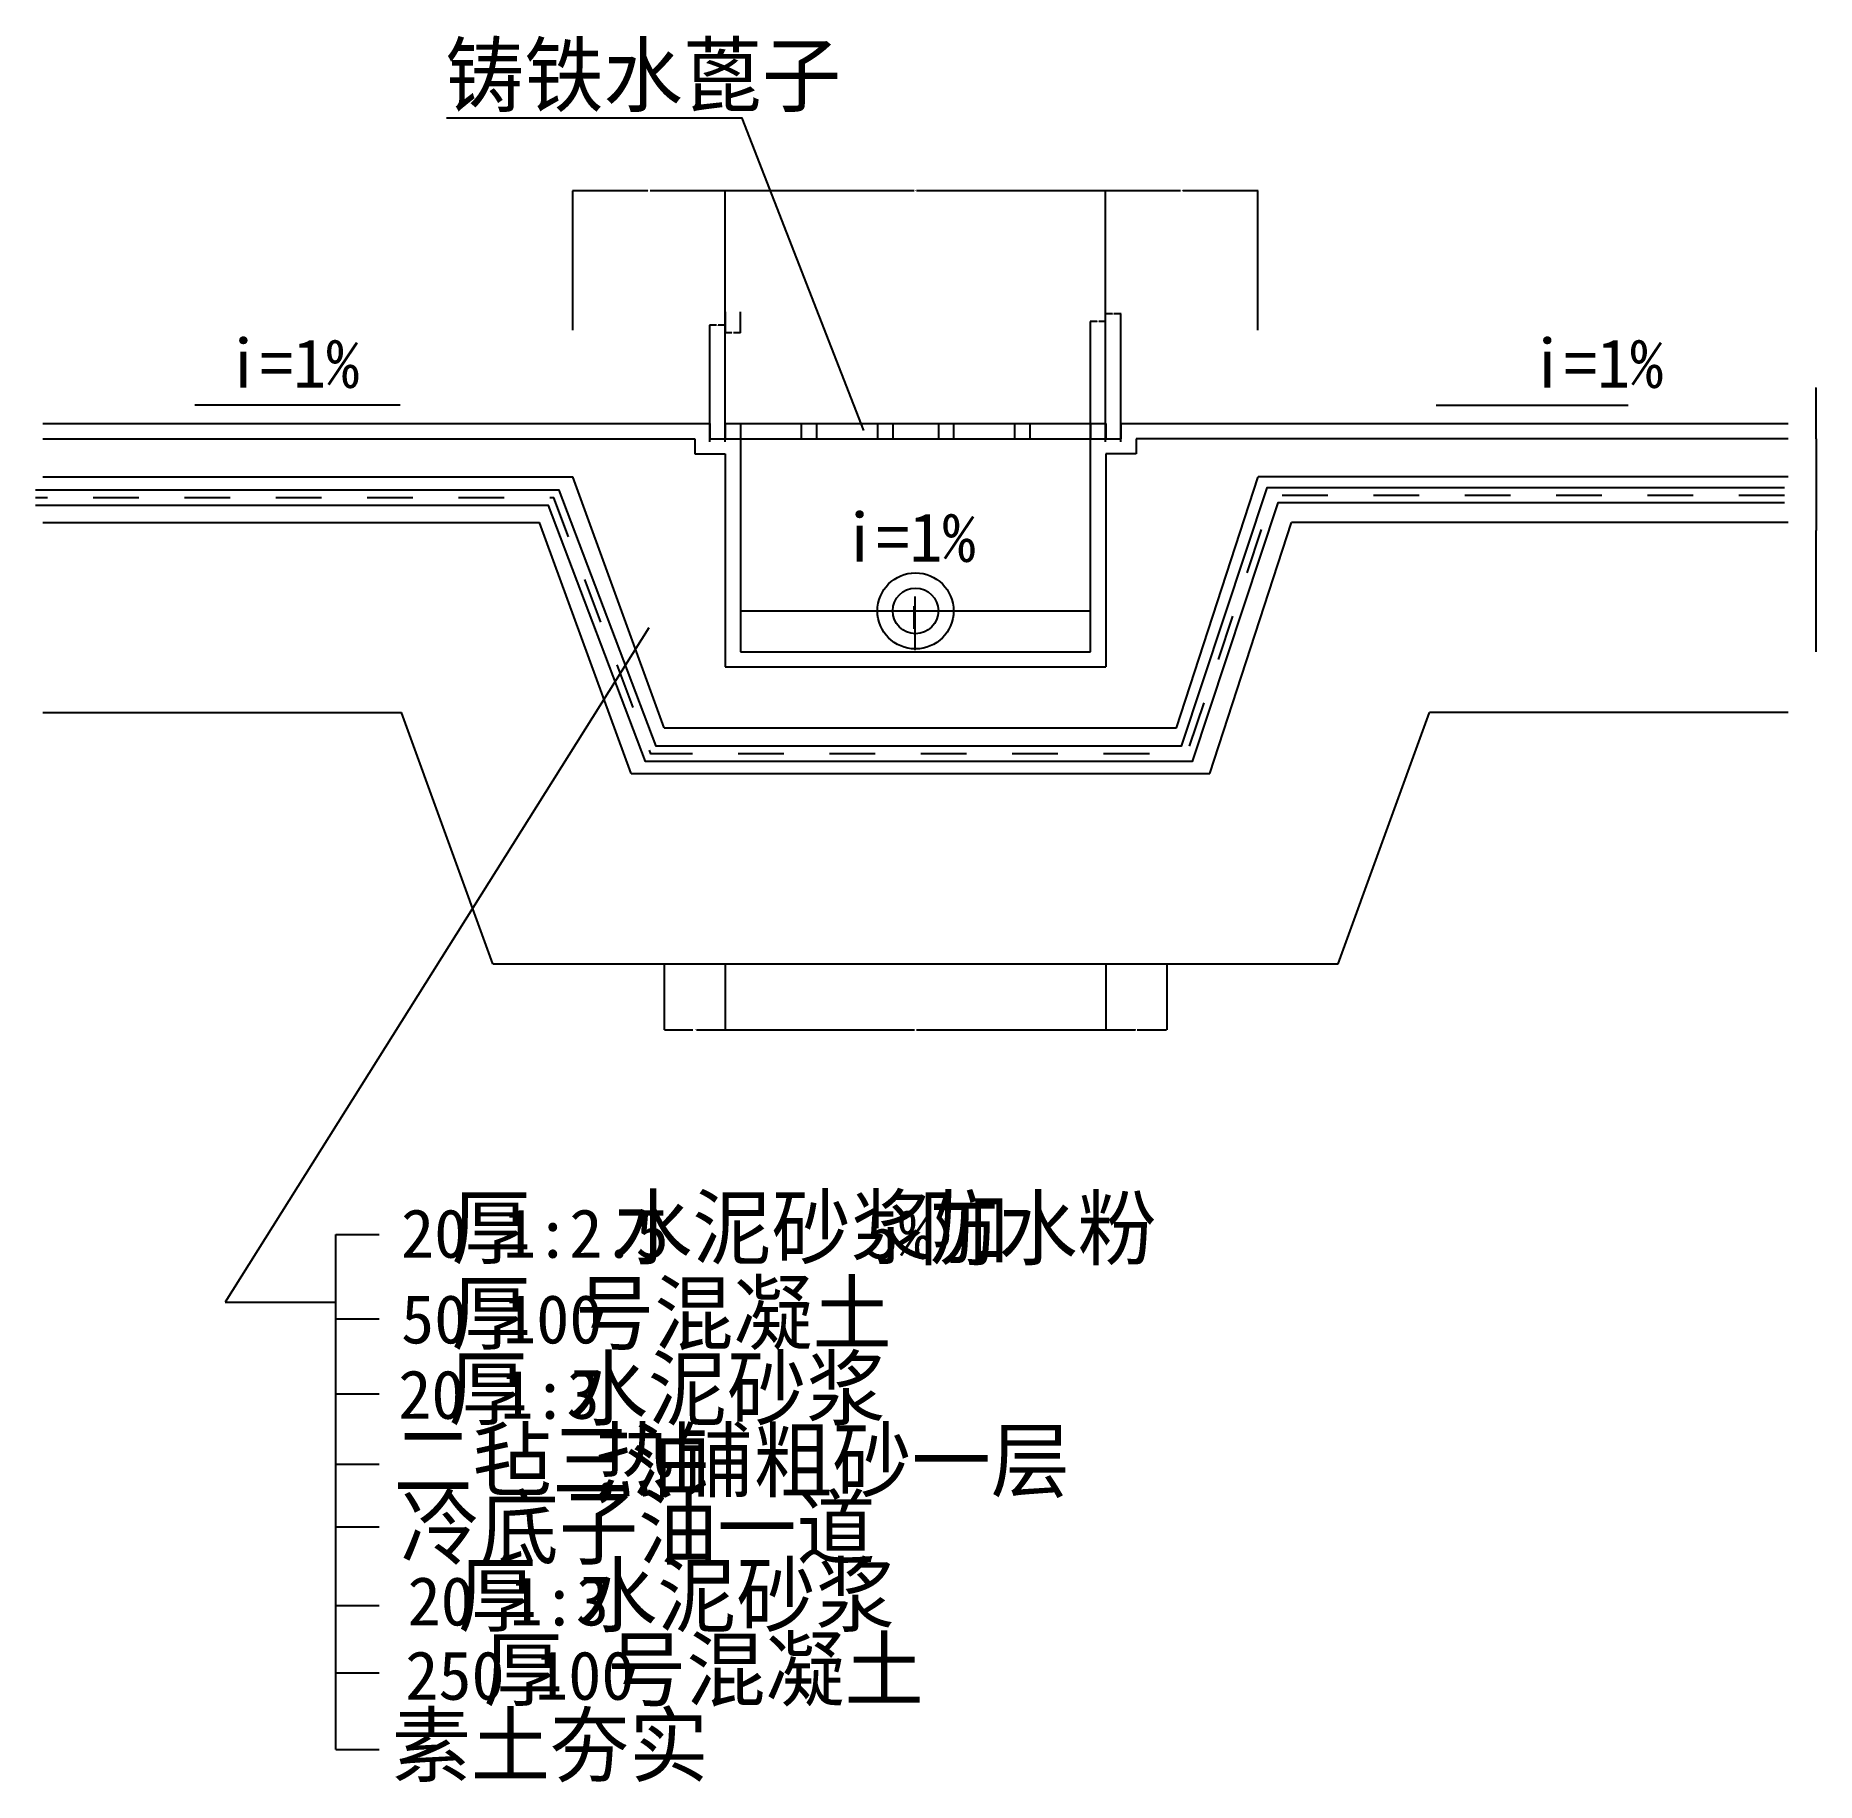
# Model space of a CAD drawing. Header units: metres. Extents: x 15112 to 17452, y 13174 to 15470.
import ezdxf

# ---------------------------------------------------------------- set-up
doc = ezdxf.new("R2010")
doc.units = ezdxf.units.M
for name, color, linetype in [('PUB_DIM', 3, 'Continuous'), ('PUB_TEXT', 7, 'Continuous'), ('S_SURFACE', 6, 'Continuous'), ('SURFACE', 6, 'Continuous'), ('WALL', 255, 'Continuous')]:
    doc.layers.add(name, color=color, linetype=linetype)
doc.dimstyles.get("Standard").update_dxf_attribs({"dimtxt": 2.5, "dimasz": 2.5, "dimexe": 1.25, "dimexo": 0.625, "dimtad": 1, "dimcen": 2.5, "dimazin": 3, "dimtfac": 1, "dimtmove": 0, "dimatfit": 3})

# ---------------------------------------------------------------- blocks, each defined once
blk = doc.blocks.new('*D1')
for p, q in [((17450.93, 15006.44), (17450.68, 15006.44)), ((17451.18, 14960.23), (17451.18, 15006.44)), ((17451.18, 14939.9), (17451.18, 15006.44)), ((17451.18, 15006.44), (17451.18, 15006.44)), ((17451.43, 15006.44), (17451.68, 15006.44))]:
    blk.add_line(p, q)
at = {"layer": 'Defpoints'}
for p in [(17451.18, 15006.44), (17451.18, 14960.23), (17451.18, 14939.9)]:
    blk.add_point(p, dxfattribs=at)
at = {"layer": 'PUB_DIM', "insert": (17451.18, 15007.565), "char_height": 1, "attachment_point": 5}
blk.add_mtext('0', dxfattribs=at)
blk = doc.blocks.new('*D2')
for p, q in [((17451.18, 14939.9), (17451.18, 14819.38)), ((17450.93, 14819.38), (17450.68, 14819.38)), ((17451.18, 14659.9), (17451.18, 14819.38)), ((17451.18, 14819.38), (17451.18, 14819.38)), ((17451.43, 14819.38), (17451.68, 14819.38))]:
    blk.add_line(p, q)
at = {"layer": 'Defpoints'}
for p in [(17451.18, 14939.9), (17451.18, 14819.38), (17451.18, 14659.9)]:
    blk.add_point(p, dxfattribs=at)
at = {"layer": 'PUB_DIM', "insert": (17451.18, 14820.505), "char_height": 1, "attachment_point": 5}
blk.add_mtext('0', dxfattribs=at)
blk = doc.blocks.new('*D3')
for p, q in [((15916.45, 15265.81), (15817.7, 15265.81)), ((15817.95, 15082.47), (15817.95, 15265.81)), ((16018.2, 15265.81), (15919.45, 15265.81)), ((16017.95, 15082.47), (16017.95, 15265.81))]:
    blk.add_line(p, q)
at = {"layer": 'Defpoints'}
for p in [(16017.95, 15265.81), (15817.95, 15082.47), (16017.95, 15082.47)]:
    blk.add_point(p, dxfattribs=at)
at = {"layer": 'PUB_DIM', "insert": (15917.95, 15265.81), "char_height": 1, "attachment_point": 5}
blk.add_mtext('200', dxfattribs=at)
blk = doc.blocks.new('*D4')
for p, q in [((16616.45, 15265.81), (16517.7, 15265.81)), ((16517.95, 15082.47), (16517.95, 15265.81)), ((16718.2, 15265.81), (16619.45, 15265.81)), ((16717.95, 15082.47), (16717.95, 15265.81))]:
    blk.add_line(p, q)
at = {"layer": 'Defpoints'}
for p in [(16717.95, 15265.81), (16517.95, 15082.47), (16717.95, 15082.47)]:
    blk.add_point(p, dxfattribs=at)
at = {"layer": 'PUB_DIM', "insert": (16617.95, 15265.81), "char_height": 1, "attachment_point": 5}
blk.add_mtext('200', dxfattribs=at)
blk = doc.blocks.new('*D5')
for p, q in [((16266.45, 15265.81), (16017.7, 15265.81)), ((16017.95, 15082.47), (16017.95, 15265.81)), ((16518.2, 15265.81), (16269.45, 15265.81)), ((16517.95, 15082.47), (16517.95, 15265.81))]:
    blk.add_line(p, q)
at = {"layer": 'Defpoints'}
for p in [(16517.95, 15265.81), (16017.95, 15082.47), (16517.95, 15082.47)]:
    blk.add_point(p, dxfattribs=at)
at = {"layer": 'PUB_DIM', "insert": (16267.95, 15265.81), "char_height": 1, "attachment_point": 5}
blk.add_mtext('500', dxfattribs=at)
blk = doc.blocks.new('*D6')
for p, q in [((16018.17, 14249.9), (16018.17, 14163.14)), ((16518.17, 14249.9), (16518.17, 14163.14)), ((16018.42, 14163.14), (16266.67, 14163.14)), ((16269.67, 14163.14), (16517.92, 14163.14))]:
    blk.add_line(p, q)
at = {"layer": 'Defpoints'}
for p in [(16018.17, 14249.9), (16518.17, 14249.9), (16018.17, 14163.14)]:
    blk.add_point(p, dxfattribs=at)
at = {"layer": 'PUB_DIM', "insert": (16268.17, 14163.14), "char_height": 1, "attachment_point": 5}
blk.add_mtext('500', dxfattribs=at)
blk = doc.blocks.new('*D7')
for p, q in [((15938.1, 14249.9), (15938.1, 14163.14)), ((16018.17, 14249.9), (16018.17, 14163.14)), ((15938.35, 14163.14), (15975.635, 14163.14)), ((15980.635, 14163.14), (16017.92, 14163.14))]:
    blk.add_line(p, q)
at = {"layer": 'Defpoints'}
for p in [(15938.1, 14249.9), (16018.17, 14249.9), (15938.1, 14163.14)]:
    blk.add_point(p, dxfattribs=at)
at = {"layer": 'PUB_DIM', "insert": (15978.135, 14163.14), "char_height": 1, "attachment_point": 5}
blk.add_mtext('80,07', dxfattribs=at)
blk = doc.blocks.new('*D8')
for p, q in [((16006.91, 15088.92), (15997.66, 15088.92)), ((15997.91, 14935.91), (15997.91, 15088.92)), ((16018.16, 15088.92), (16008.91, 15088.92)), ((16017.91, 14935.91), (16017.91, 15088.92))]:
    blk.add_line(p, q)
at = {"layer": 'Defpoints'}
for p in [(16017.91, 15088.92), (15997.91, 14935.91), (16017.91, 14935.91)]:
    blk.add_point(p, dxfattribs=at)
at = {"layer": 'PUB_DIM', "insert": (16007.91, 15088.92), "char_height": 1, "attachment_point": 5}
blk.add_mtext('20', dxfattribs=at)
blk = doc.blocks.new('*D9')
for p, q in [((16017.91, 15106.85), (16017.91, 15078.86)), ((16037.91, 15106.85), (16037.91, 15078.86)), ((16026.91, 15078.86), (16017.66, 15078.86)), ((16038.16, 15078.86), (16028.91, 15078.86))]:
    blk.add_line(p, q)
at = {"layer": 'Defpoints'}
for p in [(16017.91, 15106.85), (16037.91, 15106.85), (16037.91, 15078.86)]:
    blk.add_point(p, dxfattribs=at)
at = {"layer": 'PUB_DIM', "insert": (16027.91, 15078.86), "char_height": 1, "attachment_point": 5}
blk.add_mtext('20', dxfattribs=at)
blk = doc.blocks.new('*D10')
for p, q in [((16518.17, 14249.9), (16518.17, 14163.14)), ((16598.17, 14249.9), (16598.17, 14163.14)), ((16518.42, 14163.14), (16557.17, 14163.14)), ((16559.17, 14163.14), (16597.92, 14163.14))]:
    blk.add_line(p, q)
at = {"layer": 'Defpoints'}
for p in [(16518.17, 14249.9), (16598.17, 14249.9), (16518.17, 14163.14)]:
    blk.add_point(p, dxfattribs=at)
at = {"layer": 'PUB_DIM', "insert": (16558.17, 14163.14), "char_height": 1, "attachment_point": 5}
blk.add_mtext('80', dxfattribs=at)
blk = doc.blocks.new('*D11')
for p, q in [((16506.91, 15093.95), (16497.66, 15093.95)), ((16497.91, 14935.91), (16497.91, 15093.95)), ((16518.16, 15093.95), (16508.91, 15093.95)), ((16517.91, 14935.91), (16517.91, 15093.95))]:
    blk.add_line(p, q)
at = {"layer": 'Defpoints'}
for p in [(16517.91, 15093.95), (16497.91, 14935.91), (16517.91, 14935.91)]:
    blk.add_point(p, dxfattribs=at)
at = {"layer": 'PUB_DIM', "insert": (16507.91, 15093.95), "char_height": 1, "attachment_point": 5}
blk.add_mtext('20', dxfattribs=at)
blk = doc.blocks.new('*D12')
for p, q in [((16526.91, 15104), (16517.66, 15104)), ((16517.91, 14935.91), (16517.91, 15104)), ((16538.16, 15104), (16528.91, 15104)), ((16537.91, 14935.91), (16537.91, 15104))]:
    blk.add_line(p, q)
at = {"layer": 'Defpoints'}
for p in [(16537.91, 15104), (16517.91, 14935.91), (16537.91, 14935.91)]:
    blk.add_point(p, dxfattribs=at)
at = {"layer": 'PUB_DIM', "insert": (16527.91, 15104), "char_height": 1, "attachment_point": 5}
blk.add_mtext('20', dxfattribs=at)

msp = doc.modelspace()

# ---------------------------------------------------------------- linework, layer by layer
at = {"layer": 'PUB_DIM'}
for p, q in [((15917.98, 14691.2), (15361.17, 13805.31)), ((15506.7, 13217.07), (15506.7, 13893.84)), ((15506.7, 13893.84), (15563.64, 13893.84)), ((15361.17, 13805.31), (15506.7, 13805.31)), ((15506.7, 13783.11), (15563.64, 13783.11)), ((15506.7, 13684.68), (15563.64, 13684.68)), ((15506.7, 13592.4), (15563.64, 13592.4)), ((15506.7, 13510.01), (15563.64, 13510.01)), ((15506.7, 13406.26), (15563.64, 13406.26)), ((15506.7, 13317.77), (15563.64, 13317.77)), ((15506.7, 13217.07), (15563.64, 13217.07))]:
    msp.add_line(p, q, dxfattribs=at)
for points in [[(16200.22, 14950.84), (16040.3, 15361.11), (15651.91, 15361.11)], [(15591.1, 14983.92), (15321.24, 14983.92)], [(16952.1, 14983.92), (17204.36, 14983.92)], [(16266.22, 14689.92), (16266.22, 14719.7)], [(16267.64, 14662.08), (16267.64, 14732.54)]]:
    msp.add_lwpolyline(points, dxfattribs=at)
at = {"layer": 'S_SURFACE'}
for p, q in [((15121.71, 14959.9), (15998.17, 14959.9)), ((15998.17, 14959.9), (15998.17, 14939.9)), ((16538.17, 14959.9), (17414.63, 14959.9)), ((16538.17, 14939.9), (16538.17, 14959.9)), ((15998.17, 14939.9), (16038.17, 14939.9)), ((16038.17, 14939.9), (16038.17, 14659.9)), ((16498.17, 14659.9), (16498.17, 14939.9)), ((16498.17, 14939.9), (16538.17, 14939.9)), ((16038.17, 14713.6), (16498.17, 14713.6)), ((16038.17, 14659.9), (16498.17, 14659.9))]:
    msp.add_line(p, q, dxfattribs=at)
for radius in [50, 30]:
    msp.add_circle((16268.17, 14713.6), radius, dxfattribs=at)
at = {"layer": 'SURFACE'}
for points in [[(17409.97, 14875.44), (16729.85, 14875.44), (16617.23, 14535.61), (15927.39, 14535.61), (15800.02, 14872.27), (15112.24, 14872.27)], [(15127.94, 14862.27), (15112.24, 14862.27)], [(15247.94, 14862.27), (15187.94, 14862.27)], [(15367.94, 14862.27), (15307.94, 14862.27)], [(15487.94, 14862.27), (15427.94, 14862.27)], [(15607.94, 14862.27), (15547.94, 14862.27)], [(15727.94, 14862.27), (15667.94, 14862.27)], [(15812.52, 14810.99), (15793.12, 14862.27), (15787.94, 14862.27)], [(16809.97, 14865.44), (16749.97, 14865.44)], [(16929.97, 14865.44), (16869.97, 14865.44)], [(17049.97, 14865.44), (16989.97, 14865.44)], [(17169.97, 14865.44), (17109.97, 14865.44)], [(17289.97, 14865.44), (17229.97, 14865.44)], [(17409.97, 14865.44), (17349.97, 14865.44)], [(17409.97, 14855.44), (16744.29, 14855.44), (16631.67, 14515.61), (15913.57, 14515.61), (15786.21, 14852.27), (15112.24, 14852.27)], [(16722.25, 14820.74), (16703.38, 14763.78)], [(15854.98, 14698.75), (15833.75, 14754.87)], [(16684.5, 14706.83), (16665.63, 14649.88)], [(15897.44, 14586.52), (15876.21, 14642.63)], [(16646.76, 14592.92), (16627.88, 14535.97)], [(15975.36, 14525.61), (15920.48, 14525.61), (15918.67, 14530.4)], [(16095.36, 14525.61), (16035.36, 14525.61)], [(16215.36, 14525.61), (16155.36, 14525.61)], [(16335.36, 14525.61), (16275.36, 14525.61)], [(16455.36, 14525.61), (16395.36, 14525.61)], [(16575.36, 14525.61), (16515.36, 14525.61)]]:
    msp.add_lwpolyline(points, dxfattribs=at)
at = {"layer": 'WALL'}
for p, q in [((16018.17, 14959.9), (16518.17, 14959.9)), ((16018.17, 14959.9), (16018.17, 14939.9)), ((16038.17, 14959.9), (16038.17, 14939.9)), ((16118.17, 14959.9), (16118.17, 14939.9)), ((16138.17, 14959.9), (16138.17, 14939.9)), ((16218.17, 14959.9), (16218.17, 14939.9)), ((16238.17, 14959.9), (16238.17, 14939.9)), ((16298.17, 14959.9), (16298.17, 14939.9)), ((16318.17, 14959.9), (16318.17, 14939.9)), ((16398.17, 14959.9), (16398.17, 14939.9)), ((16418.17, 14959.9), (16418.17, 14939.9)), ((16498.17, 14959.9), (16498.17, 14939.9)), ((16518.17, 14959.9), (16518.17, 14939.9)), ((15121.71, 14939.9), (15978.17, 14939.9)), ((15978.17, 14939.9), (15978.17, 14919.9)), ((16018.17, 14939.9), (16518.17, 14939.9)), ((17414.63, 14939.9), (16558.17, 14939.9)), ((16558.17, 14939.9), (16558.17, 14919.9)), ((15978.17, 14919.9), (16018.17, 14919.9)), ((16018.17, 14919.9), (16018.17, 14639.9)), ((16518.17, 14919.9), (16518.17, 14639.9)), ((16558.17, 14919.9), (16518.17, 14919.9)), ((15121.71, 14889.9), (15817.95, 14889.9)), ((15938.17, 14559.9), (15817.95, 14889.9)), ((16611.17, 14559.9), (16718.38, 14889.9)), ((17414.63, 14889.9), (16718.38, 14889.9)), ((15121.71, 14829.9), (15774.36, 14829.9)), ((15894.57, 14499.9), (15774.36, 14829.9)), ((16654.76, 14499.9), (16761.97, 14829.9)), ((17414.63, 14829.9), (16761.97, 14829.9)), ((16018.17, 14639.9), (16518.17, 14639.9)), ((15121.71, 14579.9), (15592.72, 14579.9)), ((15712.93, 14249.9), (15592.72, 14579.9)), ((16823.4, 14249.9), (16943.61, 14579.9)), ((17414.63, 14579.9), (16943.61, 14579.9)), ((15938.17, 14559.9), (16611.17, 14559.9)), ((15894.57, 14499.9), (16654.76, 14499.9)), ((15712.93, 14249.9), (16823.4, 14249.9))]:
    msp.add_line(p, q, dxfattribs=at)

# ---------------------------------------------------------------- texts
at = {"layer": 'PUB_TEXT'}
for s, height, p in [('铸铁水蓖子', 80, (15650.33, 15377.91)), ('i=1%', 64, (15363.39, 15006.85)), ('i=1%', 64, (17076.38, 15006.85)), ('i=1%', 64, (16172.96, 14778.21)), ('厚', 80, (15658.65, 13863.45)), ('水泥砂浆加', 80, (15871.17, 13863.45)), ('防水粉', 80, (16273.05, 13862.33)), ('20', 64, (15592.31, 13863.45)), ('1:2.5', 64, (15726.33, 13863.45)), ('5%', 64, (16202.41, 13862.33)), ('厚', 80, (15658.65, 13750.87)), ('号混凝土', 80, (15820.92, 13750.87)), ('50', 64, (15592.31, 13750.87)), ('100', 64, (15726.33, 13750.87)), ('厚', 80, (15655, 13651.77)), ('水泥砂浆', 80, (15812.66, 13651.77)), ('20', 64, (15588.65, 13651.77)), ('1:3', 64, (15722.67, 13651.77)), ('二毡三油', 80, (15582.55, 13557.18)), ('热铺粗砂一层', 80, (15847.03, 13557.18)), ('冷底子油一道', 80, (15591.71, 13468.68)), (',', 64, (15840.2, 13557.18)), ('厚', 80, (15667.22, 13380.19)), ('水泥砂浆', 80, (15824.88, 13380.19)), ('20', 64, (15600.87, 13380.19)), ('1:3', 64, (15734.89, 13380.19)), ('厚', 80, (15700.73, 13282.54)), ('号混凝土', 80, (15863, 13282.54)), ('250', 64, (15597.81, 13282.54)), ('100', 64, (15768.41, 13282.54)), ('素土夯实', 80, (15580.15, 13182.9))]:
    msp.add_text(s, height=height, dxfattribs=at).set_placement(p)

# ---------------------------------------------------------------- dimensions: what is measured, and where the dimension line sits
at = {"layer": 'PUB_DIM'}
for base, p1, p2, picture, middle in [((16017.95, 15265.81), (16017.95, 15082.47), (15817.95, 15082.47), '*D3', (15917.95, 15265.81)), ((16517.95, 15265.81), (16517.95, 15082.47), (16017.95, 15082.47), '*D5', (16267.95, 15265.81)), ((16717.95, 15265.81), (16717.95, 15082.47), (16517.95, 15082.47), '*D4', (16617.95, 15265.81)), ((16017.91, 15088.92), (16017.91, 14935.91), (15997.91, 14935.91), '*D8', (16007.91, 15088.92)), ((16037.91, 15078.86), (16037.91, 15106.85), (16017.91, 15106.85), '*D9', (16027.91, 15078.86)), ((16517.91, 15093.95), (16517.91, 14935.91), (16497.91, 14935.91), '*D11', (16507.91, 15093.95)), ((16537.91, 15104), (16537.91, 14935.91), (16517.91, 14935.91), '*D12', (16527.91, 15104)), ((17451.18, 15006.44), (17451.18, 14960.23), (17451.18, 14939.9), '*D1', (17451.18, 15007.565)), ((17451.18, 14819.38), (17451.18, 14939.9), (17451.18, 14659.9), '*D2', (17451.18, 14820.505)), ((15938.1, 14163.14), (15938.1, 14249.9), (16018.17, 14249.9), '*D7', (15978.135, 14163.14)), ((16018.17, 14163.14), (16018.17, 14249.9), (16518.17, 14249.9), '*D6', (16268.17, 14163.14)), ((16518.17, 14163.14), (16518.17, 14249.9), (16598.17, 14249.9), '*D10', (16558.17, 14163.14))]:
    dim = msp.add_linear_dim(base=base, p1=p1, p2=p2, dimstyle='Standard', dxfattribs=at)
    dim.commit()
    dim.dimension.update_dxf_attribs({"geometry": picture, "text_midpoint": middle})

doc.saveas('drawing.dxf')
